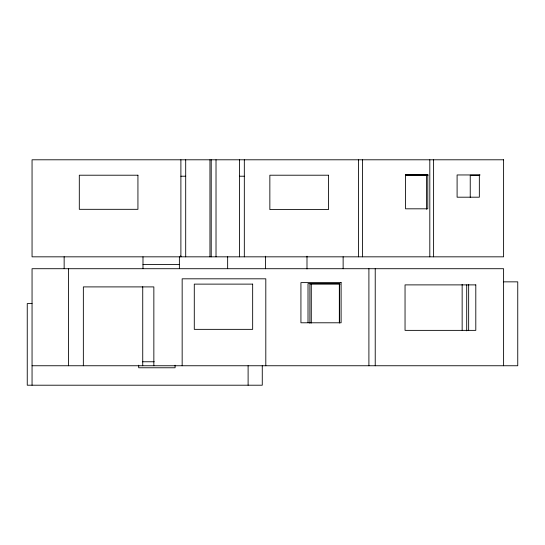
<?xml version="1.0" encoding="UTF-8"?>
<svg xmlns="http://www.w3.org/2000/svg" width="545" height="545" viewBox="0 0 545 545"><rect width="100%" height="100%" fill="white"/><g stroke="black" fill="none" stroke-linecap="round" stroke-linejoin="round"><path stroke-width="0.82" d="M405.337 174.959L427.239 174.959M480.104 174.959L457.098 174.959L457.098 197.195L479.341 197.195L479.341 174.959M405.466 175.211L428.166 175.211M479.505 175.211L470.24 175.211L470.24 197.317M180.892 176.219L185.695 176.219M239.521 176.219L244.323 176.219M142.988 264.414L179.38 264.414M503.6 281.847L517.75 281.847L517.75 365.75L32.053 365.75M340.223 284.122L309.901 284.122L309.901 323.233M32.053 303.585L27.25 303.585L27.25 385.206L262.268 385.206L262.268 365.736M142.361 361.757L154.249 361.757M503.6 365.75L503.6 268.712L32.053 268.712L32.053 385.206M468.652 284.374L468.652 330.256M466.704 284.885L466.704 330.849M462.153 284.374L462.153 330.256M433.602 159.794L433.602 256.831M429.807 159.794L429.807 256.831M426.524 175.211L426.524 209.219M375.226 268.712L375.226 365.75M368.904 268.712L368.904 365.75M362.589 159.794L362.589 256.831M358.549 159.794L358.549 256.831M343.132 256.797L343.132 268.712M339.596 283.965L339.596 323.049M339.337 322.565L339.337 283.618L308.007 283.618L308.007 322.565M311.29 283.965L311.29 323.049M306.992 256.198L306.992 268.944M265.803 365.75L265.803 278.815L182.159 278.815L182.159 365.75M265.551 256.225L265.551 268.712M248.111 365.736L248.111 385.206M244.323 159.794L244.323 256.831M239.521 159.794L239.521 256.831M227.647 256.75L227.647 268.61M216.018 159.794L216.018 256.831M211.222 159.794L211.222 256.831M209.954 159.794L209.954 256.831M185.695 159.794L185.695 256.831M180.892 159.794L180.892 256.831M180.783 255.871L180.783 256.327M179.38 256.831L179.38 268.624M175.081 365.218L175.081 367.773L138.696 367.773L138.696 365.218M153.853 365.75L153.853 286.902L83.351 286.902L83.351 365.75M142.988 256.831L142.988 268.624M142.736 286.677L142.736 365.75M68.438 268.712L68.438 365.75M64.147 256.75L64.147 268.61M503.6 159.794L32.053 159.794L32.053 256.831L503.6 256.831L503.6 159.794M427.784 174.448L405.548 174.448L405.548 208.817L427.784 208.817L427.784 174.448M137.933 175.211L79.304 175.211L79.304 209.321L137.933 209.321L137.933 175.211M328.472 175.211L269.85 175.211L269.85 209.58L328.472 209.58L328.472 175.211M341.109 282.61L300.929 282.61L300.929 322.79L341.109 322.79L341.109 282.61M252.662 284.122L194.286 284.122L194.286 329.357L252.662 329.357L252.662 284.122M475.799 284.885L405.044 284.885L405.044 330.372L475.799 330.372L475.799 284.885"/></g></svg>
